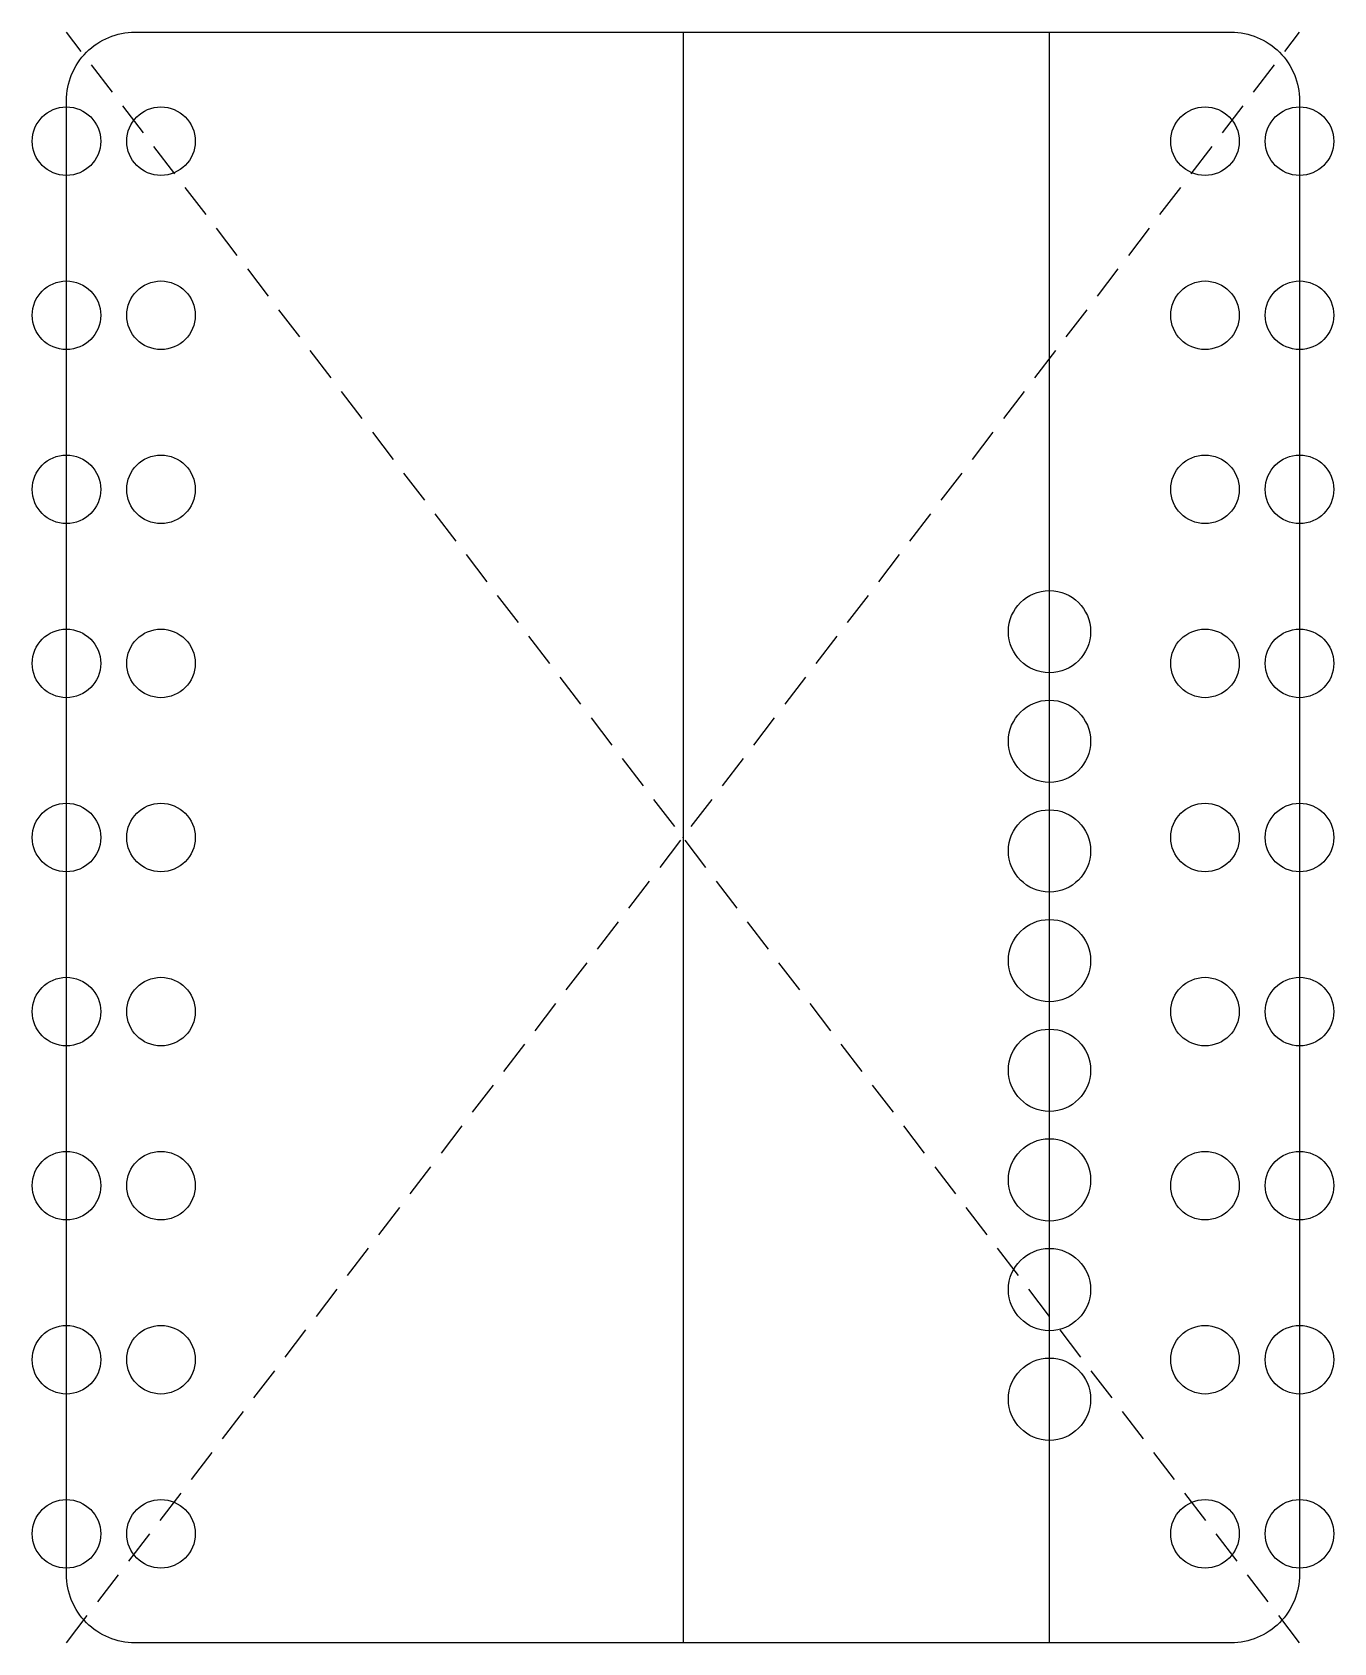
# Model space of a CAD drawing. Header units: millimetres. Extents: x -9.5 to 9.5, y -11.7 to 11.7.
import ezdxf

# ---------------------------------------------------------------- set-up
doc = ezdxf.new("R2010")
doc.units = ezdxf.units.MM
doc.linetypes.add('DASHED', pattern=[0.75, 0.5, -0.25])
doc.layers.get('0').update_dxf_attribs({"linetype": 'CONTINUOUS'})

msp = doc.modelspace()

# ---------------------------------------------------------------- linework, layer by layer
at = {"linetype": 'DASHED'}
for p, q in [((9, -11.75), (-9, 11.75)), ((-9, -11.75), (9, 11.75))]:
    msp.add_line(p, q, dxfattribs=at)
for p, q in [((0, 11.75), (0, -11.75)), ((5.35, -11.75), (5.35, 11.75))]:
    msp.add_line(p, q)
msp.add_lwpolyline([(8, -11.75), (-8, -11.75, -0.414214), (-9, -10.75), (-9, 10.75, -0.414214), (-8, 11.75), (8, 11.75, -0.414214), (9, 10.75), (9, -10.75, -0.414214)], format="xyb", close=True)
for centre, radius in [((-9, 10.16), 0.5), ((-7.62, 10.16), 0.5), ((7.62, 10.16), 0.5), ((9, 10.16), 0.5), ((-9, 7.62), 0.5), ((-7.62, 7.62), 0.5), ((7.62, 7.62), 0.5), ((9, 7.62), 0.5), ((-9, 5.08), 0.5), ((-7.62, 5.08), 0.5), ((7.62, 5.08), 0.5), ((9, 5.08), 0.5), ((5.35, 3.004), 0.6), ((-9, 2.54), 0.5), ((-7.62, 2.54), 0.5), ((7.62, 2.54), 0.5), ((9, 2.54), 0.5), ((5.35, 1.404), 0.6), ((-9, 0), 0.5), ((-7.62, 0), 0.5), ((7.62, 0), 0.5), ((9, 0), 0.5), ((5.35, -0.196), 0.6), ((5.35, -1.796), 0.6), ((-9, -2.54), 0.5), ((-7.62, -2.54), 0.5), ((7.62, -2.54), 0.5), ((9, -2.54), 0.5), ((5.35, -3.396), 0.6), ((5.35, -4.996), 0.6), ((-9, -5.08), 0.5), ((-7.62, -5.08), 0.5), ((7.62, -5.08), 0.5), ((9, -5.08), 0.5), ((5.35, -6.596), 0.6), ((-9, -7.62), 0.5), ((-7.62, -7.62), 0.5), ((7.62, -7.62), 0.5), ((9, -7.62), 0.5), ((5.35, -8.196), 0.6), ((-9, -10.16), 0.5), ((-7.62, -10.16), 0.5), ((7.62, -10.16), 0.5), ((9, -10.16), 0.5)]:
    msp.add_circle(centre, radius)
msp.add_point((0, 0))
msp.add_point((0, 0))

doc.saveas('drawing.dxf')
